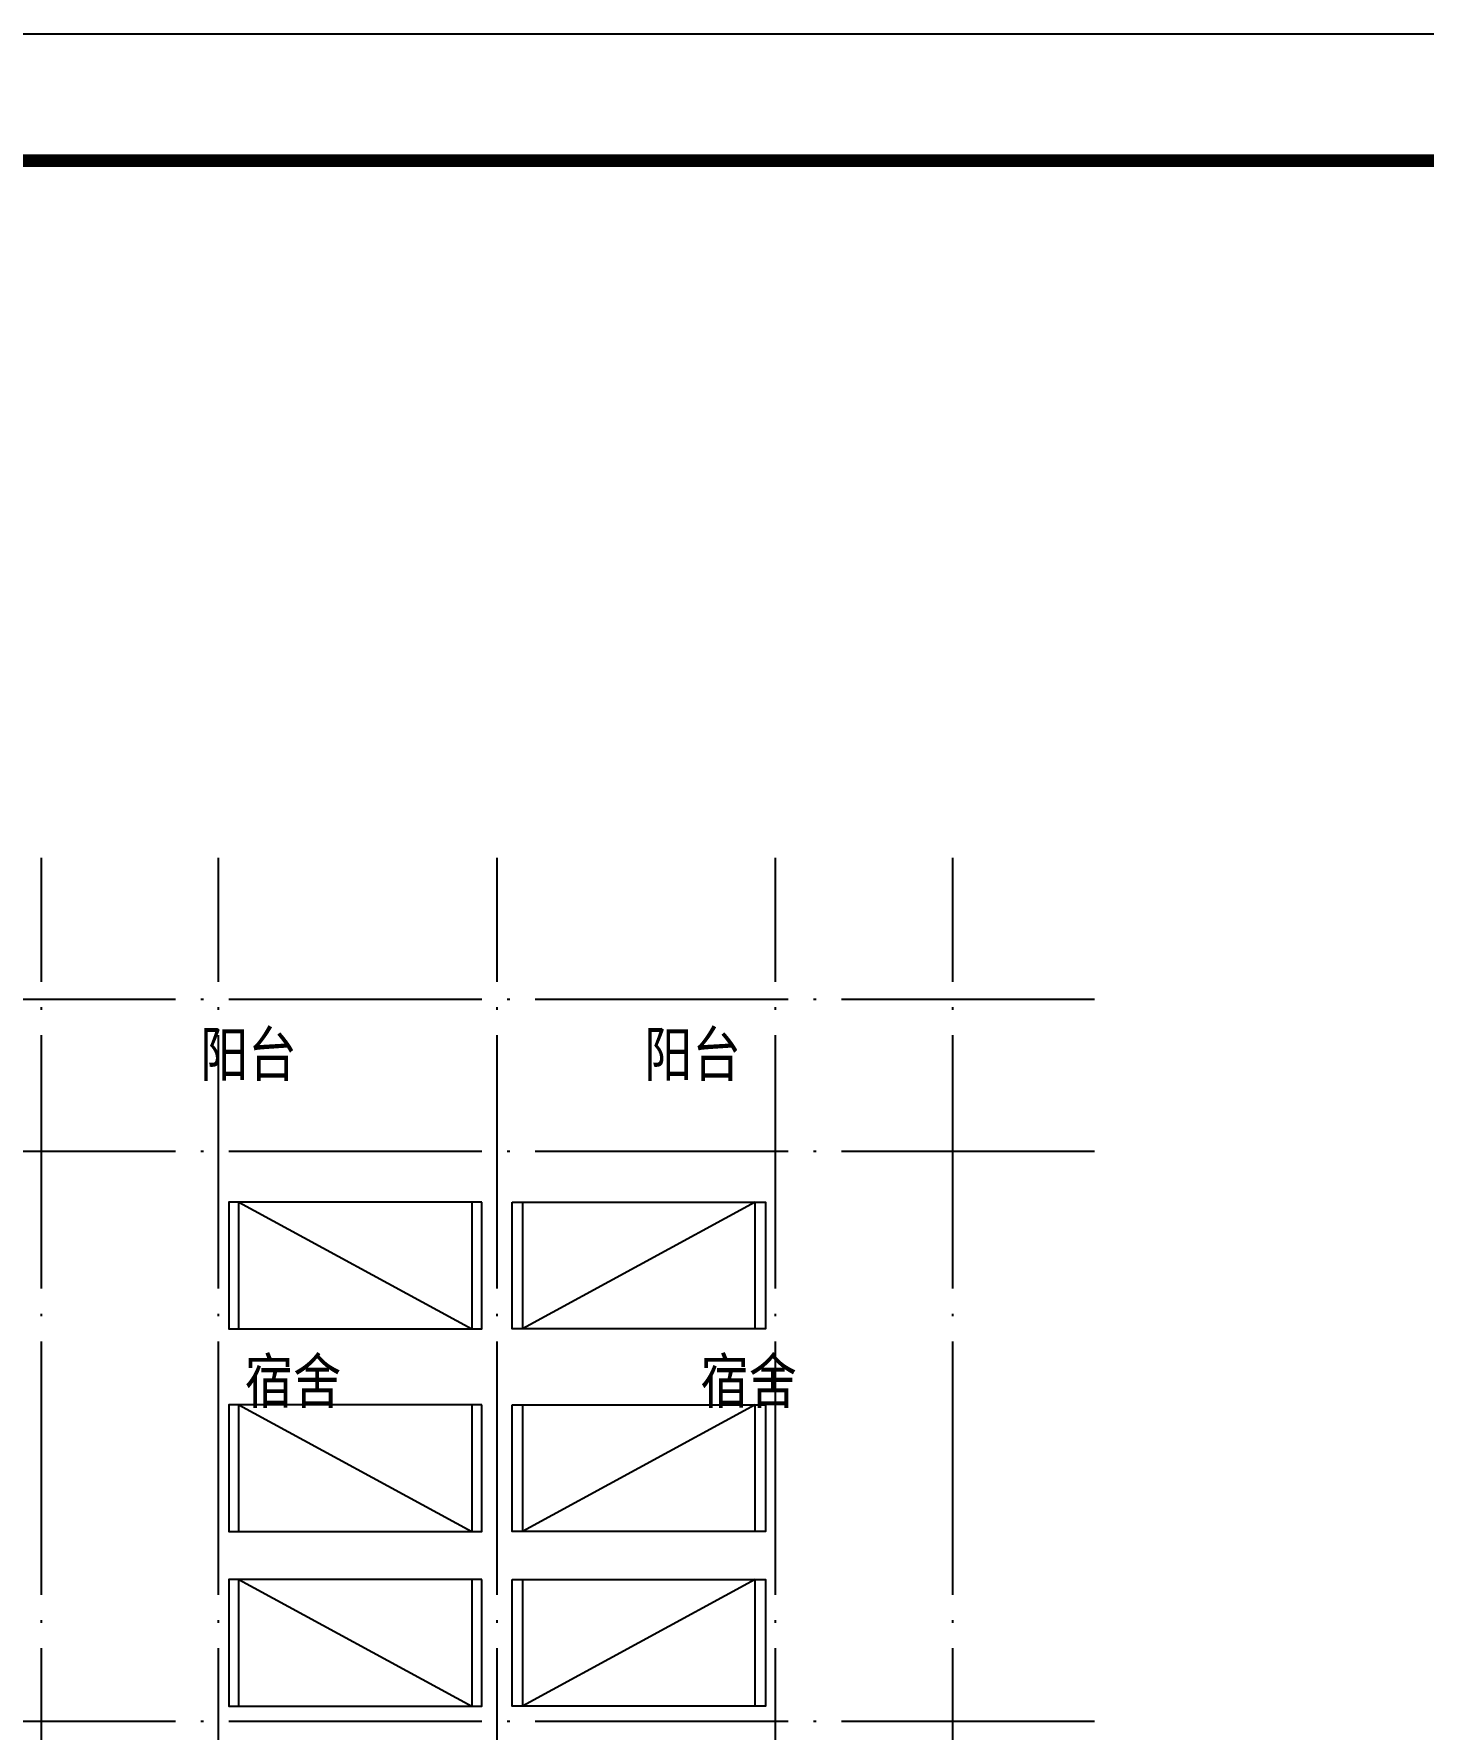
# Model space of a CAD drawing. Extents: x -695846 to 822170, y -413475 to 397179.
# Drawn here: x 372868 to 383844, y 8105 to 21491 of the extents above; entities that cross this region are included whole.
import ezdxf

# ---------------------------------------------------------------- set-up
doc = ezdxf.new("R2010")
doc.units = 0
doc.header["$LTSCALE"] = 1000
doc.header["$MEASUREMENT"] = 0
doc.linetypes.add('DOTE', pattern=[2.42, 2, -0.2, 0.02, -0.2])
for name, color, linetype in [('DOTE', 1, 'DOTE'), ('LVTRY', 6, 'Continuous'), ('PUB_TEXT', 7, 'Continuous'), ('T-图框-175', 175, 'Continuous')]:
    doc.layers.add(name, color=color, linetype=linetype)
doc.styles.add('-黑体', font='simhei.ttf', dxfattribs={"width": 0.8})

# ---------------------------------------------------------------- blocks, each defined once
blk = doc.blocks.new('$plan$00002356')
at = {"layer": 'LVTRY', "color": 250}
for p, q in [((0, -1920), (1000, -80)), ((0, -80), (1000, -80)), ((1000, -1920), (0, -1920))]:
    blk.add_line(p, q, dxfattribs=at)
blk.add_lwpolyline([(0, 0), (0, -2000), (1000, -2000), (1000, 0)], close=True, dxfattribs=at)

msp = doc.modelspace()

# ---------------------------------------------------------------- linework, layer by layer
at = {"layer": 'DOTE'}
for p, q in [((372928, -5355), (372928, 14985)), ((374328, -5355), (374328, 14985)), ((376528, -5355), (376528, 14985)), ((378728, -5355), (378728, 14985)), ((380128, -5355), (380128, 14985)), ((381248, 13865), (343008, 13865)), ((381248, 12665), (343008, 12665)), ((381248, 8165), (343008, 8165))]:
    msp.add_line(p, q, dxfattribs=at)
at = {"layer": 'T-图框-175'}
msp.add_lwpolyline([(335420, -20509), (335420, 21491), (394820, 21491), (394820, -20509)], close=True, dxfattribs=at)
at = {"layer": 'T-图框-175', "const_width": 100}
msp.add_lwpolyline([(337920, -19509), (393820, -19509), (393820, 20491), (337920, 20491)], close=True, dxfattribs=at)

# ---------------------------------------------------------------- block references
at = {"rotation": 270.0000000515373}
for p in [(376408, 12265, -343), (376408, 10665, -343), (376408, 9285, -343)]:
    msp.add_blockref('$plan$00002356', p, dxfattribs=at)
at = {"xscale": -1, "rotation": 89.9999999484625}
for p in [(376648, 12265, -343), (376648, 10665, -343), (376648, 9285, -343)]:
    msp.add_blockref('$plan$00002356', p, dxfattribs=at)

# ---------------------------------------------------------------- texts
at = {"layer": 'PUB_TEXT', "style": '-黑体', "width": 0.8}
for s, p in [('阳台', (374181, 13260, -343)), ('阳台', (377690, 13260, -343)), ('宿舍', (374534, 10678, -343)), ('宿舍', (378134, 10678, -343))]:
    msp.add_text(s, height=350, dxfattribs=at).set_placement(p)

doc.saveas('drawing.dxf')
